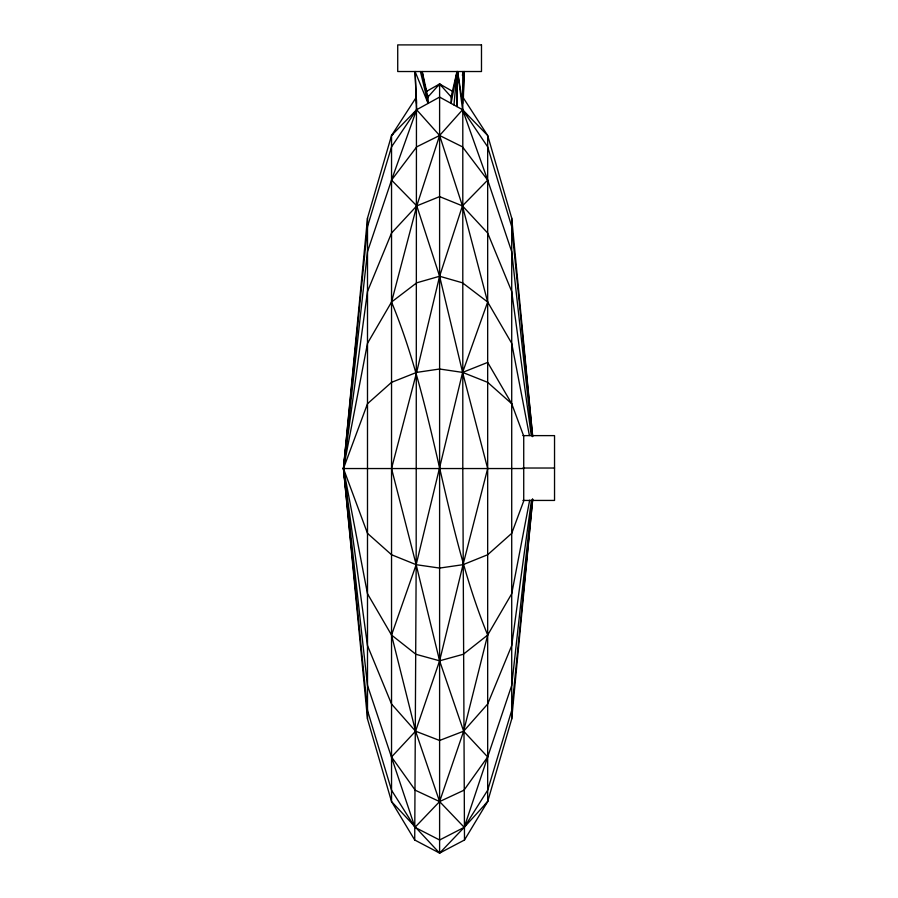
<?xml version="1.0" encoding="UTF-8"?>
<svg xmlns="http://www.w3.org/2000/svg" width="898" height="898" viewBox="0 0 898 898"><rect width="100%" height="100%" fill="white"/><g stroke="black" fill="none" stroke-linecap="round" stroke-linejoin="round"><path stroke-width="1.35" d="M462.784 71.526L462.695 103.416L457.565 71.526L456.858 106.57L457.026 71.526L451.099 96.861L451.099 103.416L457.026 71.526L453.973 104.987M416.414 97.085L391.539 135.497L367.495 218.113L343.463 468.543L367.495 718.972L391.539 801.577L439.605 853.1L464.244 827.339L487.67 790.229L511.714 710.43L532.705 499.12L511.714 718.972L487.67 801.577L464.491 840L439.605 853.1L414.719 840L416.167 564.685L416.459 99.611M463.357 98.825L464.131 71.526L462.302 75.151M463.076 99.251L464.131 71.526M464.491 840L462.796 468.543L462.796 97.085L487.67 135.497L487.67 801.577L464.244 827.339L439.605 840L414.966 827.339L391.539 790.229L367.495 710.43L343.463 468.543L367.495 226.644L391.539 146.845L416.605 109.736L439.605 97.085L462.605 109.736L487.67 135.497L511.714 218.113L532.671 436.54L511.714 226.644L487.67 146.845L462.605 109.736L457.565 71.526M532.357 499.12L511.714 685.421L487.67 756.958L463.952 790.229L439.605 801.577L414.966 827.339L367.495 685.421L343.463 468.543L367.495 251.665L391.539 180.116L416.605 109.736L415.078 71.526L428.11 103.416L428.11 96.861L420.421 71.526L428.11 103.416M414.719 840L391.539 801.577L391.539 135.497L416.605 109.736L439.605 135.497L462.481 146.845L487.67 180.116L462.436 205.878L439.605 276.258L416.605 372.401L391.539 468.543L416.167 564.685L439.605 660.816L463.637 731.197L487.67 756.958L464.244 827.339L439.605 801.577L415.572 731.197L391.539 704.032L367.495 645.617L343.463 468.543L367.495 291.457L391.539 233.042L416.773 205.878L439.605 135.497L462.605 109.736L487.67 180.116L511.714 251.665L532.2 436.563M531.425 500.354L511.714 645.617L487.67 704.032L463.637 731.197L439.605 801.577L415.258 790.229L391.539 756.958L415.572 731.197L439.605 660.816L463.042 564.685L487.67 468.543L462.605 372.401L439.605 276.258L416.773 205.878L391.539 180.116L416.728 146.845L439.605 135.497L462.436 205.878L487.67 302.02L511.714 343.328L529.405 435.519M529.674 500.186L511.714 593.758L487.67 635.054L463.637 731.197L439.605 740.468L415.572 731.197L391.539 635.054L367.495 593.758L343.463 468.543L367.495 343.328L391.539 302.02L416.773 205.878L439.605 196.617L462.436 205.878L487.67 233.042L511.714 291.457L531.234 435.339M462.605 372.401L416.167 564.685L391.539 635.054L415.875 654.272L439.605 660.816L463.334 654.272L487.67 635.054C443.724 527.553 435.844 409.376 391.539 302.02L416.728 282.814L439.605 276.258L462.481 282.814L487.67 302.02L462.605 372.401L439.605 369.011L416.605 372.401L391.539 382.346L367.495 403.718L343.463 468.543L367.495 533.356L391.539 554.74L416.167 564.685L439.605 568.075L463.042 564.685L487.67 554.74L511.714 533.356L523.725 500.949L523.725 436.136L511.714 403.718L487.67 362.422L462.605 372.401L487.67 382.346L511.714 403.718M452.266 94.324L451.099 96.861L439.605 83.974L426.18 91.562M453.03 91.562L439.605 83.974L428.11 96.861L426.864 94.447M484.92 804.675L487.67 801.577M437.797 85.961L439.605 83.974L441.412 85.961M391.539 135.497L393.425 133.521M522.894 435.62L554.537 435.62L554.537 500.433L522.894 500.433M522.894 468.026L554.537 468.026M343.463 468.543L523.725 468.543M426.685 91.529L422.183 71.526L423.845 80.831M424.316 83.48L424.799 86.141M415.078 71.526L416.201 96.479M416.324 99.251L416.515 103.416M511.714 218.113L511.714 718.972M439.605 83.974L439.605 853.1M367.495 218.113L367.495 718.972M481.485 44.9L397.724 44.9L397.724 71.526L481.485 71.526L481.485 44.9"/></g></svg>
